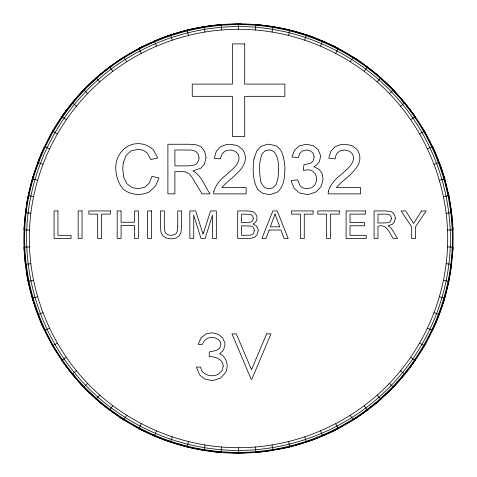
<?xml version="1.0" encoding="UTF-8"?>
<svg xmlns="http://www.w3.org/2000/svg" width="477" height="477" viewBox="0 0 477 477"><rect width="100%" height="100%" fill="white"/><g stroke="black" fill="none" stroke-linecap="round" stroke-linejoin="round"><path stroke-width="0.72" d="M451.963 258.009C455.058 231.482 451.832 204.424 444.677 178.78L444.135 176.937C423.254 105.292 362.46 47.39 289.867 30.087L288.001 29.634C255.577 22.014 221.423 22.014 188.999 29.634L187.133 30.087C147.959 39.8 111.66 60.686 83.696 89.807L82.372 91.196C30.761 145.097 11.013 226.7 32.323 298.22L32.865 300.063C42.477 331.95 59.553 361.536 82.372 385.804L83.696 387.193C111.69 416.26 147.93 437.254 187.133 446.913L188.999 447.366C261.479 465.105 342.027 441.41 393.304 387.193L394.628 385.804C417.447 361.536 434.523 331.95 444.135 300.063L444.677 298.22C449.459 281.579 452.16 264.431 452.977 247.146L447.527 246.925C449.877 190.693 428.418 134.115 389.375 93.581C350.452 52.935 294.78 29.216 238.5 29.3C182.22 29.216 126.548 52.935 87.625 93.581C52.553 130.09 31.506 179.495 29.473 230.075C27.123 286.307 48.582 342.885 87.625 383.419C126.548 424.065 182.22 447.784 238.5 447.7C294.78 447.784 350.452 424.065 389.375 383.419C424.447 346.91 445.494 297.505 447.527 246.925M37.874 163.188C29.347 184.378 25.227 207.107 24.023 229.854L29.473 230.075M207.036 450.544L221.227 452.452L221.668 447.021M255.332 29.979L255.773 24.548C278.675 26.7 301.494 31.828 322.494 41.356L322.637 41.028L338.253 48.439L335.719 53.263M451.665 260.037L451.445 262.183L451.802 259.41M451.957 257.169L452.321 253.591M452.464 252.154L452.977 247.146M25.066 218.728L24.214 228.954M25.323 216.54L25.49 215.079M25.836 212.164L26.002 210.709M26.175 209.248L27.111 201.228L28.805 194.085M450.389 271.485L448.69 280.834M450.556 270.054L450.807 267.907M450.974 266.476L451.141 265.045M141.281 423.737L138.747 428.561L154.363 435.972L170.527 442.101L187.133 446.913L204.067 450.371L204.943 444.987M272.057 32.013L272.933 26.629M427.499 328.182L432.424 330.519L439.204 314.617L444.677 298.22L448.809 281.436L451.588 264.371L446.174 263.715M204.067 450.371L204.126 450.032L205.551 450.234M29.145 192.654L32.865 176.937L32.323 178.78L37.564 180.3M448.344 282.283L444.135 300.063L435.596 323.519L430.981 332.702M187.133 446.913L188.433 441.619M288.567 35.381L289.867 30.087M170.527 442.101L172.257 436.932M304.743 40.068L306.472 34.899L311.916 36.795L288.001 29.634L274.263 27.213M32.323 178.78L37.88 163.182M38.124 162.502L41.404 153.481L46.019 144.298M154.363 435.972L156.504 430.958M320.496 46.042L322.637 41.028M46.674 142.987L52.607 131.175L60.275 119.518M383.532 396.333L393.304 387.193L404.77 374.254L415.151 360.433L414.895 360.266L424.393 345.825L430.326 334.013M111.469 411.079L123.776 419.921L126.691 415.312M350.309 61.688L353.224 57.079C373.873 70.334 392.362 86.903 407.352 106.359M61.08 118.296L63.095 115.225M63.906 114.003L66.327 110.318L82.372 91.196L96.163 77.834L109.549 66.899L123.776 57.079L126.691 61.688M414.513 360.851L410.673 366.682L394.628 385.804L384.486 395.373M66.333 119.661L61.849 116.567L66.327 110.318M112.828 405.742L109.549 410.101L96.163 399.166L83.696 387.193L72.23 374.254L61.849 360.433L66.333 357.339M364.172 71.258L367.451 66.899M61.849 116.567L70.721 105.232M96.336 78.019L83.696 89.807L72.23 102.746L76.457 106.192M96.163 399.166L99.776 395.087M377.224 81.913L380.837 77.834M83.696 387.193L87.625 383.419M389.375 93.581L393.304 89.807L394.628 91.196L384.486 81.627M96.861 77.524L100.528 74.066L106.413 69.684M383.419 396.381L376.472 402.934L367.809 409.379L369.502 408.038M382.447 397.347L376.472 402.934L380.837 399.166L377.224 395.087M72.23 374.254L76.457 370.808M400.543 106.192L404.77 102.746L415.151 116.567L410.667 119.661M370.635 407.149L372.334 405.82M373.467 404.931L380.837 399.166M107.593 68.807L108.768 67.931M109.948 67.054L112.894 64.86M114.659 63.548L120.55 59.16L142.164 46.68L151.907 42.477M365.531 411.079L356.45 417.84L334.836 430.32L326.071 434.1M26.193 267.907C28.721 289.611 35.501 310.688 44.576 330.519L44.85 330.382L52.607 345.825L57.329 343.1M419.671 133.9L424.393 131.175L430.326 142.987M141.281 53.263L138.747 48.439L142.164 46.68M44.576 330.519L49.501 328.182M427.499 148.818L432.424 146.481L435.596 153.481L438.876 162.502L432.424 146.481M274.311 449.775C296.676 446.555 318.165 438.762 338.253 428.561L335.719 423.737M138.747 48.439L165.084 36.795L186.447 30.397M321.355 436.133L311.916 440.205L288.001 447.366L289.867 446.913L288.567 441.619M322.702 435.555L324.724 434.678M156.504 46.042L154.363 41.028L170.527 34.899L188.999 29.634L202.737 27.213M37.796 314.617L42.894 312.685M434.106 164.315L439.204 162.383L444.677 178.78L448.398 194.92M32.323 298.22L37.564 296.7M439.436 180.3L444.677 178.78M447.527 230.075L452.977 229.854L451.588 212.629L448.809 195.564L450.825 209.248M188.433 35.381L187.133 30.087L204.067 26.629L221.227 24.548L221.668 29.979M28.805 282.915L27.111 275.772L28.191 281.436L33.527 280.345M443.473 196.655L448.809 195.564M274.287 449.769L289.867 446.913M204.18 26.956L205.629 26.706M207.072 26.45L208.521 26.193M209.963 25.937L216.51 25.132M267.054 451.057L260.49 451.868M268.509 450.801L269.964 450.544M271.419 450.288L272.874 450.032L272.933 450.371L255.773 452.452L255.332 447.021M30.826 263.715L25.412 264.371L24.023 247.146L29.473 246.925M446.174 213.285L451.588 212.629M217.977 25.042L220.911 24.876M226.038 24.577L238.5 23.85L242.811 24.1M226.038 452.423L238.5 453.15L250.962 452.423M256.089 452.124L259.023 451.957M244.254 24.184L250.723 24.56M255.755 24.858L259.238 25.06M260.633 25.138L267.037 25.937M213.583 451.701L216.51 451.868M217.977 451.957L220.911 452.124M25.412 212.629L30.826 213.285M207.692 450.538L209.826 450.837M211.251 451.039L221.227 452.452M268.479 26.193L269.928 26.45M271.371 26.706L272.82 26.956M202.689 449.775L188.999 447.366L165.084 440.205L155.645 436.133M204.126 450.032L205.581 450.288M28.191 195.564L33.527 196.655M443.473 280.345L448.809 281.436M439.436 296.7L444.677 298.22M42.894 164.315L37.796 162.383L44.576 146.481L49.501 148.818M434.106 312.685L439.204 314.617M306.472 34.899L322.494 41.356M325.093 42.477L334.836 46.68L356.45 59.16L362.341 63.548M150.929 434.1L142.164 430.32L120.55 417.84M152.276 434.678L154.298 435.555M52.607 131.175L57.329 133.9M419.671 343.1L424.393 345.825M410.667 357.339L415.151 360.433M111.517 411.073L123.776 419.921M364.106 64.86L367.051 67.054M368.232 67.931L369.407 68.807M370.587 69.684L376.472 74.066L383.419 80.619M109.191 409.379L100.528 402.934L95.12 397.83M400.543 370.808L404.77 374.254M85.389 388.648L82.372 385.804L66.327 366.682L63.906 362.997M87.011 390.18L93.498 396.298M83.696 89.807L87.625 93.581M389.375 383.419L393.304 387.193M96.163 77.834L99.776 81.913M393.304 89.807L404.508 102.966M408.3 107.492L413.094 114.003M109.549 66.899L112.828 71.258M364.172 405.742L367.451 410.101L353.224 419.921L350.309 415.312M413.905 115.225L415.92 118.296M416.725 119.518L424.393 131.175M52.607 345.825L60.275 357.482M61.08 358.704L63.095 361.775M430.981 144.298L435.596 153.481M44.54 329.756L41.404 323.519L32.865 300.063L29.145 284.346M154.363 41.028L154.506 41.356M320.496 430.958L322.637 435.972M439.126 163.188L444.135 176.937L447.879 192.75M170.527 34.899L172.257 40.068M304.743 436.932L306.472 442.101M204.067 26.629L204.943 32.013M272.057 444.987L272.933 450.371M26.277 267.895L26.479 269.32M26.676 270.745L28.191 281.436M450.998 210.709L451.164 212.164M451.51 215.079L451.677 216.54M451.934 218.728L452.786 228.954M25.037 258.009L24.214 248.046M25.281 260.114L25.525 262.225M25.859 265.045L26.026 266.476M452.786 248.046L452.786 250.98M238.5 23.85L238.5 29.3M238.5 447.7L238.5 453.15M254.295 230.546L253.704 233.026L252.601 234.332L250.455 235.185L241.577 235.322L241.577 225.776L251.027 226.104L252.589 226.813L253.8 228.274L254.295 230.546M223.242 366.205L221.71 371.1L217.727 374.54C211.067 377.587 201.956 374.898 200.525 367.081L196.446 367.081L199.607 374.88L204.633 379.018L211.597 380.479L213.845 380.348L220.624 377.969L225.46 372.781C229.014 366.121 226.867 356.963 219.682 353.868L223.6 349.903L224.989 344.519L224.894 343.16L222.759 337.972L218.484 334.365L211.716 332.713L205.975 333.924L201.05 337.901L198.193 344.364L202.272 344.364L204.037 341.162L207.101 338.437C211.633 336.494 217.357 337.37 220.195 341.669L220.911 344.501L219.688 348.055L216.683 350.368L209.26 351.937L209.26 356.599L209.677 356.617C215.562 356.73 223.027 359.223 223.242 366.205M314.194 157.07L313.097 161.119L310.587 163.271L303.98 164.607L303.324 170.331L308.804 169.729L312.805 171.183L315.643 174.284L316.74 178.887L316.573 180.884L314.85 184.993L311.719 187.711L306.711 188.773L302.49 187.801L299.991 185.654L297.66 179.871L291.298 180.509L291.495 181.946L294.345 188.665L299.634 193.006L306.735 194.503L309.018 194.383L316.239 191.802L321.355 186.185L323.102 178.941L321.921 173.073L319.143 169.347L313.788 166.706L316.519 165.084L319.256 161.93L320.556 156.861L320.443 155.174L318.034 149.48L313.443 145.825L306.443 144.251L299.294 145.908L294.518 150.231L291.93 156.975L298.292 157.607L299.89 153.284L302.507 150.935L306.645 149.975L310.962 151.12L313.335 153.594L314.194 157.07M278.574 169.377L278.109 177.814L276.177 184.521L272.993 187.705L269.034 188.779C264.699 188.719 261.921 185.183 260.633 181.379C259.47 172.042 258.451 162.252 262.362 153.373L265.242 150.851C276.821 146.26 278.92 161.459 278.574 169.377M213.827 191.629L213.69 193.865L246.132 193.865L246.132 187.509L221.865 187.509C230.874 176.895 253.412 165.817 242.423 149.289L237.29 145.521L230.23 144.251L226.319 144.573L220.398 146.844L216.224 151.453L214.328 158.245L220.69 158.883L220.797 157.309L222.199 153.558L225.245 150.988L230.093 149.975L235.197 151.239L238.095 154.071C242.191 163.301 231.208 169.878 225.8 175.309C220.326 179.4 215.646 184.981 213.827 191.629M328.325 191.629L328.188 193.865L360.63 193.865L360.63 187.509L336.363 187.509C345.372 176.895 367.91 165.817 356.921 149.289L351.787 145.521L344.728 144.251L340.816 144.573L334.896 146.844L330.728 151.453L328.826 158.245L335.188 158.883L335.295 157.309L336.702 153.558L339.743 150.988L344.591 149.975L349.695 151.239L352.592 154.071C356.689 163.301 345.706 169.878 340.298 175.309C334.824 179.4 330.144 184.981 328.325 191.629M391.414 218.448L390.484 221.28L389.065 222.395L385.368 222.95L377.981 222.95L377.981 214.113L387.378 214.185L389.608 214.9L390.89 216.29L391.414 218.448M26.14 212.712C19.116 269.833 36.335 329.267 72.796 373.795C109.126 418.424 163.915 447.182 221.286 451.725C278.64 456.441 337.334 436.849 380.354 398.623C419.11 364.297 444.624 315.679 450.86 264.288C457.884 207.167 440.665 147.733 404.204 103.205C367.874 58.576 313.085 29.818 255.714 25.275C198.36 20.559 139.666 40.151 96.646 78.377C57.89 112.703 32.376 161.321 26.14 212.712M28.119 212.957C21.167 269.541 38.22 328.42 74.34 372.531C110.33 416.749 164.613 445.232 221.447 449.739C278.27 454.408 336.416 435 379.03 397.126C417.423 363.122 442.704 314.957 448.881 264.043C455.833 207.459 438.78 148.58 402.66 104.469C366.67 60.251 312.387 31.768 255.553 27.261C198.73 22.592 140.584 42 97.97 79.874C59.577 113.878 34.296 162.043 28.119 212.957M254.014 158.728C252.595 169.15 252.512 180.354 257.95 189.721L262.928 193.394L269.034 194.503L270.578 194.449L277.054 192.368C284.572 186.346 284.763 175.888 284.906 167.033C283.994 159.425 283.392 150.016 275.933 145.777L269.034 144.251L267.245 144.328L261.008 146.409L256.817 150.899L254.014 158.728M123.328 162.603L122.732 168.661L123.781 177.337L126.9 183.782L132.075 187.568L138.074 188.779L144.698 187.24L149.206 183.216L151.99 176.353L158.984 177.987L155.633 185.887L149.426 191.82C141.091 195.964 130.829 195.141 123.46 189.405C118.308 183.734 116.072 176.216 115.732 168.691C115.339 156.337 124.032 144.287 136.947 143.666C143.106 143.398 148.86 145.568 153.367 149.772L157.714 158.036L150.72 159.539L147.596 153.344L143.488 150.303L138.252 149.343L131.342 150.78L126.161 155.246L123.328 162.603M177.754 226.611L177.14 231.661L176.067 233.617C173.389 235.721 169.287 235.876 166.449 233.963L165.018 232.013L164.321 226.611L164.321 210.935L160.439 210.935L160.439 226.796L160.976 232.138L162.651 235.68L165.692 237.904L171.106 238.852L175.685 238.16L178.97 236.073L180.908 232.818L181.642 226.796L181.642 210.935L177.754 210.935L177.754 226.611M253.239 218.424L253.031 219.915L252.184 221.334C249.119 223.546 245.047 222.193 241.577 222.598L241.577 214.113L250.192 214.346L251.749 214.99L252.762 216.254L253.239 218.424M199.064 157.78L198.587 160.618L196.918 163.432L194.294 165.102L188.177 165.877L174.892 165.877L174.892 149.975L191.802 150.094L195.814 151.388L198.122 153.892L199.064 157.78M206.058 157.631L204.532 164.022L200.722 168.244L192.899 170.969C201.819 175.447 204.555 186.37 210.124 193.865L202.105 193.865L191.617 176.681L189.13 173.777L185.505 171.833L182.053 171.601L174.892 171.601L174.892 193.865L167.892 193.865L167.892 144.251L189.423 144.251L196.596 144.877L201.181 146.844L204.663 151.287L206.058 157.631M395.302 218.371L394.455 221.918L392.332 224.268L387.986 225.776L390.132 227.135L391.718 228.906L397.556 238.5L393.102 238.5C389.53 232.681 386.608 223.659 377.981 226.134L377.981 238.5L374.093 238.5L374.093 210.935L386.054 210.935L391.134 211.591L393.364 213.088L395.016 216.164L395.302 218.371M258.182 230.606L257.216 234.481L255.076 236.92L251.039 238.309L237.689 238.5L237.689 210.935L248.01 210.935L253.013 211.764C256.399 213.404 258.14 217.661 256.316 221.095L254.545 223.087L252.989 224.011L256.167 225.746L257.854 228.417L258.182 230.606M275.038 214.113L270.334 226.837L279.743 226.837L275.038 214.113M203.757 232.132L203.089 234.326L195.683 210.935L189.84 210.935L189.84 238.5L193.728 238.5L193.728 215.175L201.038 238.5L205.098 238.5L212.456 215.175L212.456 238.5L216.343 238.5L216.343 210.935L210.542 210.935L203.757 232.132M269.165 230.021L266.029 238.5L261.903 238.5L272.85 210.935L277.232 210.935L288.18 238.5L284.053 238.5L280.917 230.021L269.165 230.021M266.637 333.882L251.492 369.687L236.348 333.882L231.977 333.882L251.2 379.316L251.784 379.316L271.002 333.882L266.637 333.882M421.555 210.935L413.613 223.463L405.665 210.935L401.062 210.935L411.663 226.819L411.663 238.5L415.55 238.5L415.55 226.819L426.152 210.935L421.555 210.935M244.683 43.902L232.448 43.902L232.448 84.095L192.255 84.095L192.255 96.324L232.448 96.324L232.448 136.517L244.683 136.517L244.683 96.324L284.876 96.324L284.876 84.095L244.683 84.095L244.683 43.902M57.955 210.935L54.068 210.935L54.068 238.5L71.025 238.5L71.025 235.322L57.955 235.322L57.955 210.935M82.056 210.935L78.168 210.935L78.168 238.5L82.056 238.5L82.056 210.935M110.396 210.935L88.841 210.935L88.841 214.113L97.672 214.113L97.672 238.5L101.559 238.5L101.559 214.113L110.396 214.113L110.396 210.935M121.069 210.935L117.181 210.935L117.181 238.5L121.069 238.5L121.069 225.424L134.496 225.424L134.496 238.5L138.384 238.5L138.384 210.935L134.496 210.935L134.496 222.246L121.069 222.246L121.069 210.935M151.531 210.935L147.643 210.935L147.643 238.5L151.531 238.5L151.531 210.935M313.103 210.935L291.542 210.935L291.542 214.113L300.379 214.113L300.379 238.5L304.266 238.5L304.266 214.113L313.103 214.113L313.103 210.935M339.32 210.935L317.765 210.935L317.765 214.113L326.602 214.113L326.602 238.5L330.489 238.5L330.489 214.113L339.32 214.113L339.32 210.935M365.543 210.935L346.105 210.935L346.105 238.5L366.253 238.5L366.253 235.322L349.993 235.322L349.993 225.776L364.482 225.776L364.482 222.598L349.993 222.598L349.993 214.113L365.543 214.113L365.543 210.935"/></g></svg>
